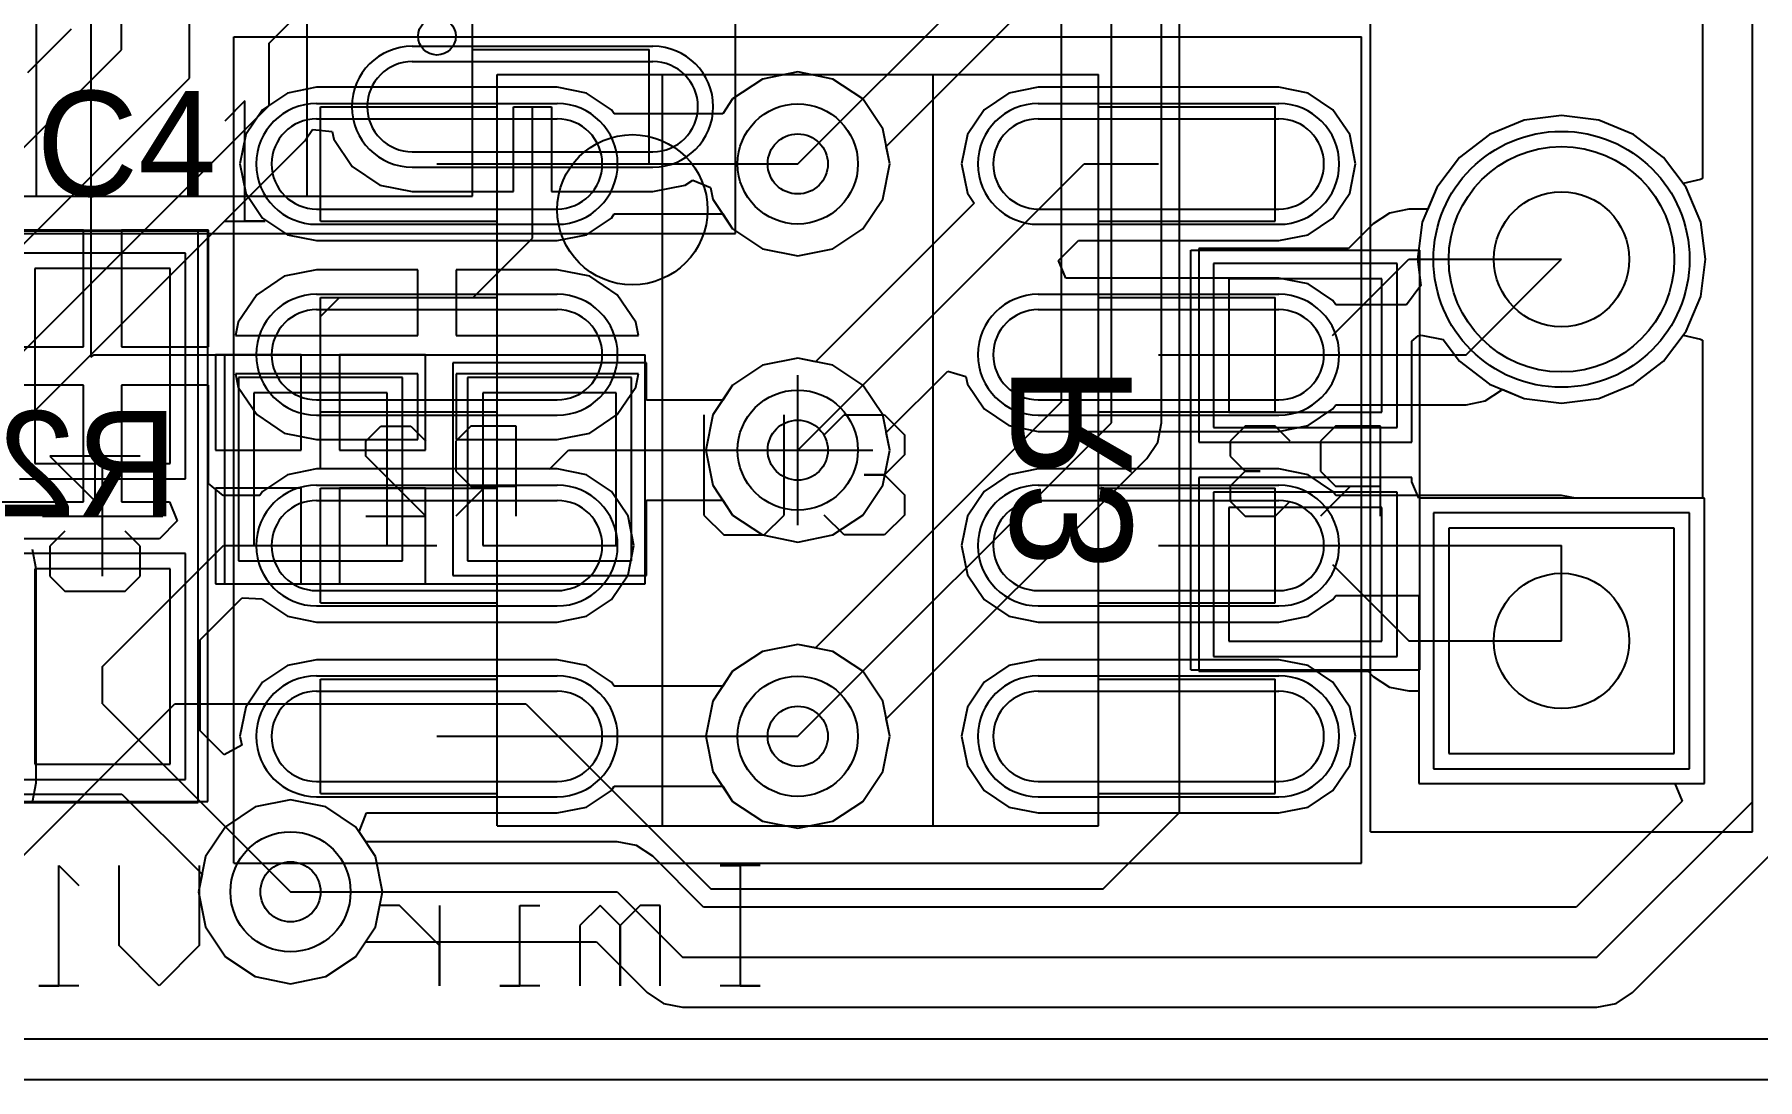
# Model space of a CAD drawing. Header units: millimetres. Extents: x 23.8 to 51.8, y 23.8 to 50.1.
# Drawn here: x 34.55 to 46.01, y 23.75 to 30.71 of the extents above; entities that cross this region are included whole.
import ezdxf

# ---------------------------------------------------------------- set-up
doc = ezdxf.new("R2010")
doc.units = ezdxf.units.MM
for name, color, linetype in [('BottomLayer', 5, 'Continuous'), ('BottomOverlay', 54, 'Continuous'), ('BottomPaste', 16, 'Continuous'), ('BottomSolder', 6, 'Continuous'), ('KeepOutLayer', 6, 'Continuous'), ('Mechanical13', 56, 'Continuous'), ('Mechanical14', 56, 'Continuous'), ('Mechanical15', 56, 'Continuous'), ('MultiLayer', 9, 'Continuous'), ('PadHoleLayer', 156, 'Continuous'), ('TopLayer', 1, 'Continuous'), ('TopOverlay', 2, 'Continuous'), ('TopPaste', 8, 'Continuous'), ('TopSolder', 216, 'Continuous'), ('ViaHoleLayer', 16, 'Continuous')]:
    doc.layers.add(name, color=color, linetype=linetype)

msp = doc.modelspace()

# ---------------------------------------------------------------- linework, layer by layer
at = {"layer": 'BottomLayer'}
for p, q in [((41.71, 28.121), (41.71, 36.665)), ((45.974, 25.599), (45.974, 33.02)), ((35.125, 30.604), (35.125, 32.625)), ((35.579, 30.416), (35.579, 32.377)), ((42.043, 28.121), (42.043, 32.227)), ((39.624, 29.845), (41.256, 31.477)), ((45.641, 31.113), (45.641, 29.748)), ((40.212, 29.962), (41.259, 31.009)), ((41.377, 30.96), (41.377, 28.259)), ((36.109, 30.648), (36.322, 30.861)), ((42.164, 25.527), (42.164, 30.861)), ((34.792, 30.742), (34.5, 30.451)), ((34.12, 29.599), (35.125, 30.604)), ((36.109, 30.234), (36.109, 30.648)), ((37.06, 30.526), (38.66, 30.526)), ((34.3, 29.137), (35.579, 30.416)), ((34.196, 28.321), (36.109, 30.234)), ((37.733, 29.661), (37.733, 30.226)), ((37.733, 30.226), (37.987, 30.226)), ((37.86, 29.351), (37.86, 30.226)), ((37.987, 30.226), (37.987, 29.661)), ((44.704, 30.168), (44.456, 30.136)), ((44.952, 30.136), (44.704, 30.168)), ((36.345, 29.999), (36.396, 30.074)), ((36.396, 30.074), (36.528, 30.061)), ((36.528, 30.061), (36.538, 30.01)), ((44.225, 30.04), (44.026, 29.888)), ((44.456, 30.136), (44.225, 30.04)), ((45.183, 30.04), (44.952, 30.136)), ((45.382, 29.888), (45.183, 30.04)), ((34.432, 28.085), (36.345, 29.999)), ((36.538, 30.01), (36.661, 29.827)), ((37.06, 29.926), (38.66, 29.926)), ((40.236, 29.845), (40.212, 29.962)), ((36.661, 29.827), (36.844, 29.704)), ((40.189, 29.611), (40.236, 29.845)), ((44.026, 29.888), (43.874, 29.689)), ((45.514, 29.715), (45.382, 29.888)), ((36.844, 29.704), (37.06, 29.661)), ((38.66, 29.661), (38.876, 29.704)), ((38.876, 29.704), (38.926, 29.737)), ((38.926, 29.737), (39.043, 29.689)), ((39.043, 29.689), (39.059, 29.611)), ((43.874, 29.689), (43.814, 29.543)), ((45.628, 29.741), (45.514, 29.715)), ((45.641, 29.748), (45.628, 29.741)), ((37.06, 29.661), (37.733, 29.661)), ((37.987, 29.661), (38.66, 29.661)), ((39.059, 29.611), (39.191, 29.412)), ((40.057, 29.412), (40.189, 29.611)), ((43.56, 29.518), (43.452, 29.446)), ((43.688, 29.543), (43.56, 29.518)), ((43.814, 29.543), (43.688, 29.543)), ((37.465, 28.956), (37.86, 29.351)), ((39.191, 29.412), (39.39, 29.28)), ((39.858, 29.28), (40.057, 29.412)), ((43.452, 29.446), (43.288, 29.281)), ((39.39, 29.28), (39.624, 29.233)), ((39.624, 29.233), (39.858, 29.28)), ((43.288, 29.281), (42.292, 29.281)), ((42.292, 29.281), (42.292, 27.992)), ((43.18, 28.702), (43.688, 29.21)), ((43.688, 29.21), (44.704, 29.21)), ((43.508, 29.081), (42.492, 29.081)), ((42.492, 29.081), (42.492, 28.192)), ((43.508, 28.192), (43.508, 29.081)), ((36.449, 28.829), (36.576, 28.956)), ((36.576, 28.956), (37.465, 28.956)), ((36.449, 27.813), (36.449, 28.829)), ((43.708, 28.665), (43.75, 28.7)), ((43.708, 27.992), (43.708, 28.665)), ((43.75, 28.7), (43.771, 28.705)), ((43.771, 28.705), (43.916, 28.677)), ((43.916, 28.677), (44.026, 28.532)), ((45.382, 28.532), (45.514, 28.705)), ((45.514, 28.705), (45.628, 28.679)), ((45.628, 28.679), (45.641, 28.672)), ((45.641, 28.672), (45.641, 27.62)), ((36.322, 28.575), (35.751, 28.575)), ((35.751, 28.575), (35.751, 27.94)), ((36.322, 27.94), (36.322, 28.575)), ((37.148, 28.575), (36.576, 28.575)), ((36.576, 28.575), (36.576, 27.94)), ((37.148, 27.94), (37.148, 28.575)), ((39.624, 28.552), (39.39, 28.505)), ((39.858, 28.505), (39.624, 28.552)), ((38.617, 28.521), (37.329, 28.521)), ((37.329, 28.521), (37.329, 27.105)), ((38.617, 28.273), (38.617, 28.521)), ((39.39, 28.505), (39.191, 28.373)), ((40.057, 28.373), (39.858, 28.505)), ((44.026, 28.532), (44.225, 28.38)), ((45.183, 28.38), (45.382, 28.532)), ((36.005, 28.321), (36.005, 27.305)), ((36.894, 28.321), (36.005, 28.321)), ((36.894, 27.305), (36.894, 28.321)), ((37.529, 28.321), (37.529, 27.305)), ((38.417, 28.321), (37.529, 28.321)), ((38.417, 27.305), (38.417, 28.321)), ((39.191, 28.373), (39.125, 28.273)), ((40.189, 28.174), (40.057, 28.373)), ((44.225, 28.38), (44.456, 28.284)), ((44.952, 28.284), (45.183, 28.38)), ((39.125, 28.273), (38.617, 28.273)), ((41.377, 28.259), (39.741, 26.623)), ((44.456, 28.284), (44.704, 28.252)), ((44.704, 28.252), (44.952, 28.284)), ((39.624, 26.035), (41.71, 28.121)), ((40.236, 27.94), (40.189, 28.174)), ((42.018, 27.993), (42.043, 28.121)), ((42.492, 28.192), (43.508, 28.192)), ((41.946, 27.885), (42.018, 27.993)), ((42.292, 27.992), (43.708, 27.992)), ((35.751, 27.94), (36.322, 27.94)), ((36.576, 27.94), (37.148, 27.94)), ((37.973, 27.813), (38.1, 27.94)), ((38.1, 27.94), (39.624, 27.94)), ((40.189, 27.706), (40.236, 27.94)), ((40.212, 26.152), (41.946, 27.885)), ((43.708, 27.757), (42.292, 27.757)), ((42.292, 27.757), (42.292, 26.468)), ((43.708, 27.728), (43.708, 27.757)), ((36.322, 27.686), (35.751, 27.686)), ((35.751, 27.686), (35.751, 27.051)), ((36.322, 27.051), (36.322, 27.686)), ((37.148, 27.686), (36.576, 27.686)), ((36.576, 27.686), (36.576, 27.051)), ((37.148, 27.051), (37.148, 27.686)), ((40.057, 27.507), (40.189, 27.706)), ((43.754, 27.62), (43.708, 27.728)), ((38.617, 27.105), (38.617, 27.607)), ((38.617, 27.607), (39.125, 27.607)), ((39.125, 27.607), (39.191, 27.507)), ((39.191, 27.507), (39.39, 27.375)), ((39.858, 27.375), (40.057, 27.507)), ((43.508, 27.557), (42.492, 27.557)), ((42.492, 27.557), (42.492, 26.668)), ((43.508, 26.668), (43.508, 27.557)), ((45.641, 27.62), (43.754, 27.62)), ((45.454, 27.42), (43.954, 27.42)), ((43.954, 27.42), (43.954, 25.92)), ((45.454, 25.92), (45.454, 27.42)), ((34.558, 27.15), (34.533, 27.278)), ((36.005, 27.305), (36.894, 27.305)), ((37.529, 27.305), (38.417, 27.305)), ((39.39, 27.375), (39.624, 27.328)), ((39.624, 27.328), (39.858, 27.375)), ((43.18, 27.178), (43.688, 26.67)), ((34.558, 25.725), (34.558, 27.15)), ((35.751, 27.051), (36.322, 27.051)), ((36.576, 27.051), (37.148, 27.051)), ((37.329, 27.105), (38.617, 27.105)), ((39.39, 26.6), (39.191, 26.468)), ((39.624, 26.647), (39.39, 26.6)), ((39.741, 26.623), (39.624, 26.647)), ((42.492, 26.668), (43.508, 26.668)), ((43.688, 26.67), (44.704, 26.67)), ((39.191, 26.468), (39.059, 26.269)), ((42.292, 26.468), (43.418, 26.468)), ((43.418, 26.468), (43.452, 26.434)), ((43.452, 26.434), (43.56, 26.362)), ((43.56, 26.362), (43.688, 26.337)), ((34.25, 25.019), (35.481, 26.25)), ((35.481, 26.25), (37.815, 26.25)), ((37.815, 26.25), (39.046, 25.019)), ((39.059, 26.269), (39.012, 26.035)), ((43.688, 26.337), (43.754, 26.337)), ((43.754, 26.337), (43.754, 25.72)), ((40.236, 26.035), (40.212, 26.152)), ((39.012, 26.035), (39.059, 25.801)), ((40.189, 25.801), (40.236, 26.035)), ((43.954, 25.92), (45.454, 25.92)), ((39.059, 25.801), (39.191, 25.602)), ((40.057, 25.602), (40.189, 25.801)), ((34.533, 25.597), (34.558, 25.725)), ((43.754, 25.72), (45.458, 25.72)), ((45.458, 25.72), (45.506, 25.603)), ((36.016, 25.565), (35.817, 25.433)), ((36.25, 25.612), (36.016, 25.565)), ((36.484, 25.565), (36.25, 25.612)), ((36.683, 25.433), (36.484, 25.565)), ((39.191, 25.602), (39.39, 25.47)), ((39.858, 25.47), (40.057, 25.602)), ((45.506, 25.603), (44.802, 24.898)), ((44.94, 24.565), (45.974, 25.599)), ((39.39, 25.47), (39.624, 25.423)), ((39.624, 25.423), (39.858, 25.47)), ((41.656, 25.019), (42.164, 25.527)), ((35.817, 25.433), (35.685, 25.234)), ((36.749, 25.333), (36.683, 25.433)), ((38.423, 25.333), (36.749, 25.333)), ((38.551, 25.308), (38.423, 25.333)), ((45.176, 24.329), (46.21, 25.363)), ((35.685, 25.234), (35.638, 25)), ((38.659, 25.236), (38.551, 25.308)), ((38.996, 24.898), (38.659, 25.236)), ((35.638, 25), (35.685, 24.766)), ((36.25, 25), (38.423, 25)), ((38.423, 25), (38.858, 24.565)), ((39.046, 25.019), (41.656, 25.019)), ((44.802, 24.898), (38.996, 24.898)), ((35.685, 24.766), (35.817, 24.567)), ((36.683, 24.567), (36.749, 24.667)), ((36.749, 24.667), (38.285, 24.667)), ((38.285, 24.667), (38.622, 24.329)), ((35.817, 24.567), (36.016, 24.435)), ((36.484, 24.435), (36.683, 24.567)), ((38.858, 24.565), (44.94, 24.565)), ((36.016, 24.435), (36.25, 24.388)), ((36.25, 24.388), (36.484, 24.435)), ((38.622, 24.329), (38.73, 24.257)), ((45.068, 24.257), (45.176, 24.329)), ((38.73, 24.257), (38.858, 24.232)), ((38.858, 24.232), (44.94, 24.232)), ((44.94, 24.232), (45.068, 24.257)), ((46.606, 24.019), (24.005, 24.019))]:
    msp.add_line(p, q, dxfattribs=at)
for centre, radius in [((39.624, 29.845), 0.4), ((44.704, 29.21), 0.75), ((39.624, 27.94), 0.4), ((39.624, 26.035), 0.4), ((36.25, 25), 0.4)]:
    msp.add_circle(centre, radius, dxfattribs=at)
for centre, start, end in [((37.06, 30.226), 90, 270), ((38.66, 30.226), 270, 90)]:
    msp.add_arc(centre, 0.3, start, end, dxfattribs=at)
at = {"layer": 'BottomOverlay'}
for p, q in [((34.56, 29.631), (34.56, 34.631)), ((36.36, 29.631), (36.36, 34.631)), ((34.56, 29.631), (36.36, 29.631)), ((34.71, 24.375), (34.71, 25.175)), ((34.71, 25.175), (34.843, 25.041)), ((35.11, 24.642), (35.11, 25.175)), ((35.643, 25.175), (35.643, 24.642)), ((39.375, 25.175), (39.108, 25.175)), ((39.108, 25.175), (39.242, 25.175)), ((39.242, 25.175), (39.242, 24.375)), ((36.976, 24.908), (36.842, 24.908)), ((37.109, 24.775), (36.976, 24.908)), ((37.242, 24.908), (37.242, 24.375)), ((37.776, 24.375), (37.776, 24.908)), ((37.776, 24.908), (37.909, 24.908)), ((38.309, 24.908), (38.175, 24.775)), ((38.442, 24.775), (38.309, 24.908)), ((38.575, 24.908), (38.442, 24.775)), ((38.709, 24.908), (38.575, 24.908)), ((38.709, 24.375), (38.709, 24.908)), ((37.242, 24.642), (37.109, 24.775)), ((38.175, 24.775), (38.175, 24.375)), ((38.442, 24.775), (38.442, 24.375)), ((38.442, 24.375), (38.442, 24.775)), ((35.376, 24.375), (35.11, 24.642)), ((35.643, 24.642), (35.376, 24.375)), ((37.242, 24.375), (37.242, 24.642)), ((34.843, 24.375), (34.577, 24.375)), ((34.577, 24.375), (34.71, 24.375)), ((37.909, 24.375), (37.642, 24.375)), ((37.642, 24.375), (37.776, 24.375)), ((39.375, 24.375), (39.108, 24.375)), ((39.242, 24.375), (39.375, 24.375))]:
    msp.add_line(p, q, dxfattribs=at)
at = {"layer": 'BottomPaste'}
for p, q in [((37.06, 30.526), (38.66, 30.526)), ((37.06, 29.926), (38.66, 29.926)), ((43.508, 29.081), (42.492, 29.081)), ((42.492, 29.081), (42.492, 28.192)), ((43.508, 28.192), (43.508, 29.081)), ((36.005, 28.321), (36.005, 27.305)), ((36.894, 28.321), (36.005, 28.321)), ((36.894, 27.305), (36.894, 28.321)), ((37.529, 28.321), (37.529, 27.305)), ((38.417, 28.321), (37.529, 28.321)), ((38.417, 27.305), (38.417, 28.321)), ((42.492, 28.192), (43.508, 28.192)), ((43.508, 27.557), (42.492, 27.557)), ((42.492, 27.557), (42.492, 26.668)), ((43.508, 26.668), (43.508, 27.557)), ((36.005, 27.305), (36.894, 27.305)), ((37.529, 27.305), (38.417, 27.305)), ((42.492, 26.668), (43.508, 26.668))]:
    msp.add_line(p, q, dxfattribs=at)
for centre, start, end in [((37.06, 30.226), 90, 270), ((38.66, 30.226), 270, 90)]:
    msp.add_arc(centre, 0.3, start, end, dxfattribs=at)
at = {"layer": 'BottomSolder'}
for p, q in [((37.06, 30.628), (38.66, 30.628)), ((37.06, 29.824), (38.66, 29.824)), ((43.61, 29.183), (42.39, 29.183)), ((42.39, 29.183), (42.39, 28.091)), ((43.61, 28.091), (43.61, 29.183)), ((35.903, 28.423), (35.903, 27.203)), ((36.995, 28.423), (35.903, 28.423)), ((36.995, 27.203), (36.995, 28.423)), ((37.427, 28.423), (37.427, 27.203)), ((38.519, 28.423), (37.427, 28.423)), ((38.519, 27.203), (38.519, 28.423)), ((42.39, 28.091), (43.61, 28.091)), ((43.61, 27.659), (42.39, 27.659)), ((42.39, 27.659), (42.39, 26.567)), ((43.61, 26.567), (43.61, 27.659)), ((45.556, 27.522), (43.852, 27.522)), ((43.852, 27.522), (43.852, 25.818)), ((45.556, 25.818), (45.556, 27.522)), ((35.903, 27.203), (36.995, 27.203)), ((37.427, 27.203), (38.519, 27.203)), ((42.39, 26.567), (43.61, 26.567)), ((43.852, 25.818), (45.556, 25.818))]:
    msp.add_line(p, q, dxfattribs=at)
msp.add_circle((44.704, 29.21), 0.852, dxfattribs=at)
for centre, start, end in [((37.06, 30.226), 90, 270), ((38.66, 30.226), 270, 90)]:
    msp.add_arc(centre, 0.402, start, end, dxfattribs=at)
at = {"layer": 'KeepOutLayer'}
msp.add_line((23.75, 23.75), (46.875, 23.75), dxfattribs=at)
at = {"layer": 'Mechanical13'}
for p, q in [((37.624, 25.44), (37.624, 30.44)), ((37.624, 30.44), (41.624, 30.44)), ((41.624, 25.44), (41.624, 30.44)), ((35.947, 30.264), (35.814, 30.13)), ((35.947, 29.464), (35.947, 30.264)), ((36.449, 30.226), (37.624, 30.226)), ((36.449, 29.464), (36.449, 30.226)), ((41.624, 30.226), (42.799, 30.226)), ((42.799, 29.464), (42.799, 30.226)), ((35.814, 29.464), (36.081, 29.464)), ((36.081, 29.464), (35.947, 29.464)), ((36.449, 29.464), (37.624, 29.464)), ((41.624, 29.464), (42.799, 29.464)), ((34.365, 29.405), (35.635, 29.405)), ((35.635, 25.595), (35.635, 29.405)), ((36.449, 28.194), (36.449, 28.956)), ((36.449, 28.956), (37.624, 28.956)), ((41.624, 28.956), (42.799, 28.956)), ((42.799, 28.194), (42.799, 28.956)), ((36.449, 28.194), (37.624, 28.194)), ((41.624, 28.194), (42.799, 28.194)), ((39, 28.175), (39, 27.508)), ((39.533, 27.508), (39.533, 28.175)), ((39.8, 28.041), (39.933, 28.175)), ((39.933, 28.175), (40.2, 28.175)), ((40.2, 28.175), (40.333, 28.041)), ((34.95, 27.6), (34.95, 28)), ((40.333, 28.041), (40.333, 27.908)), ((35.25, 27.9), (34.65, 27.9)), ((34.65, 27.9), (34.95, 27.6)), ((40.333, 27.908), (40.2, 27.775)), ((40.2, 27.775), (40.066, 27.775)), ((40.066, 27.775), (40.2, 27.775)), ((40.2, 27.775), (40.333, 27.642)), ((36.449, 26.924), (36.449, 27.686)), ((36.449, 27.686), (37.624, 27.686)), ((40.333, 27.642), (40.333, 27.508)), ((41.624, 27.686), (42.799, 27.686)), ((42.799, 26.924), (42.799, 27.686)), ((39, 27.508), (39.133, 27.375)), ((39.4, 27.375), (39.533, 27.508)), ((39.933, 27.375), (39.8, 27.508)), ((40.333, 27.508), (40.2, 27.375)), ((34.75, 27.4), (34.65, 27.3)), ((35.25, 27.3), (35.15, 27.4)), ((34.65, 27.3), (34.65, 27.1)), ((35.25, 27.1), (35.25, 27.3)), ((39.133, 27.375), (39.4, 27.375)), ((40.2, 27.375), (39.933, 27.375)), ((34.65, 27.1), (34.75, 27)), ((35.15, 27), (35.25, 27.1)), ((34.75, 27), (35.15, 27)), ((36.449, 26.924), (37.624, 26.924)), ((41.624, 26.924), (42.799, 26.924)), ((36.449, 25.654), (36.449, 26.416)), ((36.449, 26.416), (37.624, 26.416)), ((41.624, 26.416), (42.799, 26.416)), ((42.799, 25.654), (42.799, 26.416)), ((34.365, 25.595), (35.635, 25.595)), ((36.449, 25.654), (37.624, 25.654)), ((41.624, 25.654), (42.799, 25.654)), ((37.624, 25.44), (41.624, 25.44)), ((23.75, 23.75), (46.875, 23.75))]:
    msp.add_line(p, q, dxfattribs=at)
msp.add_circle((38.524, 29.54), 0.5, dxfattribs=at)
at = {"layer": 'Mechanical14'}
for p, q in [((37.46, 29.631), (37.46, 34.631)), ((37.46, 30.607), (38.635, 30.607)), ((38.635, 29.845), (38.635, 30.607)), ((37.46, 29.845), (38.635, 29.845)), ((33.46, 29.631), (37.46, 29.631)), ((42.238, 29.272), (43.762, 29.272)), ((42.238, 26.478), (42.238, 29.272)), ((43.762, 26.478), (43.762, 29.272)), ((35.814, 28.575), (38.608, 28.575)), ((35.814, 27.051), (35.814, 28.575)), ((38.608, 27.051), (38.608, 28.575)), ((36.75, 28), (36.85, 28.1)), ((36.85, 28.1), (37.05, 28.1)), ((37.05, 28.1), (37.15, 28)), ((37.45, 28.1), (37.35, 28)), ((37.75, 28.1), (37.45, 28.1)), ((37.75, 27.5), (37.75, 28.1)), ((42.6, 28.1), (42.5, 28)), ((42.8, 28.1), (42.6, 28.1)), ((42.9, 28), (42.8, 28.1)), ((43.2, 28.1), (43.1, 28)), ((43.5, 28.1), (43.2, 28.1)), ((43.5, 27.5), (43.5, 28.1)), ((36.75, 27.9), (36.75, 28)), ((37.35, 28), (37.35, 27.8)), ((42.5, 28), (42.5, 27.9)), ((43.1, 28), (43.1, 27.8)), ((37.15, 27.5), (36.75, 27.9)), ((42.5, 27.9), (42.6, 27.8)), ((37.35, 27.8), (37.45, 27.7)), ((42.6, 27.8), (42.5, 27.7)), ((42.6, 27.8), (42.7, 27.8)), ((42.7, 27.8), (42.6, 27.8)), ((43.1, 27.8), (43.2, 27.7)), ((37.55, 27.7), (37.35, 27.5)), ((37.45, 27.7), (37.75, 27.7)), ((42.5, 27.7), (42.5, 27.6)), ((43.3, 27.7), (43.1, 27.5)), ((43.2, 27.7), (43.5, 27.7)), ((42.5, 27.6), (42.6, 27.5)), ((42.8, 27.5), (42.9, 27.6)), ((36.75, 27.5), (37.15, 27.5)), ((42.6, 27.5), (42.8, 27.5)), ((35.814, 27.051), (38.608, 27.051)), ((42.238, 26.478), (43.762, 26.478)), ((34.71, 24.375), (34.71, 25.175)), ((34.71, 25.175), (34.843, 25.041)), ((35.11, 24.642), (35.11, 25.175)), ((35.643, 25.175), (35.643, 24.642)), ((39.375, 25.175), (39.108, 25.175)), ((39.108, 25.175), (39.242, 25.175)), ((39.242, 25.175), (39.242, 24.375)), ((36.976, 24.908), (36.842, 24.908)), ((37.109, 24.775), (36.976, 24.908)), ((37.242, 24.908), (37.242, 24.375)), ((37.776, 24.375), (37.776, 24.908)), ((37.776, 24.908), (37.909, 24.908)), ((38.309, 24.908), (38.175, 24.775)), ((38.442, 24.775), (38.309, 24.908)), ((38.575, 24.908), (38.442, 24.775)), ((38.709, 24.908), (38.575, 24.908)), ((38.709, 24.375), (38.709, 24.908)), ((37.242, 24.642), (37.109, 24.775)), ((38.175, 24.775), (38.175, 24.375)), ((38.442, 24.775), (38.442, 24.375)), ((38.442, 24.375), (38.442, 24.775)), ((35.376, 24.375), (35.11, 24.642)), ((35.643, 24.642), (35.376, 24.375)), ((37.242, 24.375), (37.242, 24.642)), ((34.843, 24.375), (34.577, 24.375)), ((34.577, 24.375), (34.71, 24.375)), ((37.909, 24.375), (37.642, 24.375)), ((37.642, 24.375), (37.776, 24.375)), ((39.375, 24.375), (39.108, 24.375)), ((39.242, 24.375), (39.375, 24.375)), ((23.75, 23.75), (46.875, 23.75))]:
    msp.add_line(p, q, dxfattribs=at)
at = {"layer": 'Mechanical15'}
for p, q in [((39.21, 29.381), (39.21, 34.881)), ((35.874, 25.19), (35.874, 30.69)), ((35.874, 30.69), (43.374, 30.69)), ((43.374, 25.19), (43.374, 30.69)), ((31.71, 29.381), (39.21, 29.381)), ((34.3, 29.4), (35.7, 29.4)), ((35.7, 25.6), (35.7, 29.4)), ((39.624, 27.44), (39.624, 28.44)), ((35, 27.1), (35, 27.9)), ((39.124, 27.94), (40.124, 27.94)), ((34.6, 27.5), (35.4, 27.5)), ((34.3, 25.6), (35.7, 25.6)), ((35.874, 25.19), (43.374, 25.19))]:
    msp.add_line(p, q, dxfattribs=at)
at = {"layer": 'MultiLayer'}
for p, q in [((45.454, 27.42), (43.954, 27.42)), ((43.954, 27.42), (43.954, 25.92)), ((45.454, 25.92), (45.454, 27.42)), ((43.954, 25.92), (45.454, 25.92))]:
    msp.add_line(p, q, dxfattribs=at)
for centre, radius in [((39.624, 29.845), 0.4), ((44.704, 29.21), 0.75), ((39.624, 27.94), 0.4), ((39.624, 26.035), 0.4), ((36.25, 25), 0.4)]:
    msp.add_circle(centre, radius, dxfattribs=at)
at = {"layer": 'PadHoleLayer'}
for centre in [(44.704, 29.21), (44.704, 26.67)]:
    msp.add_circle(centre, 0.45, dxfattribs=at)
at = {"layer": 'TopLayer'}
for p, q in [((34.925, 28.559), (34.925, 30.861)), ((39.39, 30.41), (39.191, 30.278)), ((39.624, 30.457), (39.39, 30.41)), ((39.858, 30.41), (39.624, 30.457)), ((40.057, 30.278), (39.858, 30.41)), ((36.229, 30.316), (36.064, 30.205)), ((36.424, 30.355), (36.229, 30.316)), ((38.024, 30.355), (36.424, 30.355)), ((38.219, 30.316), (38.024, 30.355)), ((38.384, 30.205), (38.219, 30.316)), ((39.191, 30.278), (39.125, 30.178)), ((40.189, 30.079), (40.057, 30.278)), ((41.029, 30.316), (40.864, 30.205)), ((41.224, 30.355), (41.029, 30.316)), ((42.824, 30.355), (41.224, 30.355)), ((43.019, 30.316), (42.824, 30.355)), ((43.184, 30.205), (43.019, 30.316)), ((36.064, 30.205), (35.953, 30.04)), ((36.424, 30.145), (38.024, 30.145)), ((38.403, 30.178), (38.384, 30.205)), ((39.125, 30.178), (38.403, 30.178)), ((40.864, 30.205), (40.753, 30.04)), ((41.224, 30.145), (42.824, 30.145)), ((43.295, 30.04), (43.184, 30.205)), ((44.704, 30.168), (44.456, 30.136)), ((44.952, 30.136), (44.704, 30.168)), ((35.953, 30.04), (35.914, 29.845)), ((40.236, 29.845), (40.189, 30.079)), ((40.753, 30.04), (40.714, 29.845)), ((43.334, 29.845), (43.295, 30.04)), ((44.225, 30.04), (44.026, 29.888)), ((44.456, 30.136), (44.225, 30.04)), ((45.183, 30.04), (44.952, 30.136)), ((45.382, 29.888), (45.183, 30.04)), ((35.914, 29.845), (35.953, 29.65)), ((37.224, 29.845), (39.624, 29.845)), ((39.624, 27.94), (41.529, 29.845)), ((40.189, 29.611), (40.236, 29.845)), ((40.714, 29.845), (40.753, 29.65)), ((41.529, 29.845), (42.024, 29.845)), ((43.295, 29.65), (43.334, 29.845)), ((44.026, 29.888), (43.874, 29.689)), ((45.534, 29.689), (45.382, 29.888)), ((43.874, 29.689), (43.778, 29.458)), ((45.63, 29.458), (45.534, 29.689)), ((35.953, 29.65), (36.064, 29.485)), ((40.797, 29.584), (39.741, 28.528)), ((40.057, 29.412), (40.189, 29.611)), ((40.753, 29.65), (40.797, 29.584)), ((43.184, 29.485), (43.295, 29.65)), ((36.064, 29.485), (36.229, 29.374)), ((36.424, 29.545), (38.024, 29.545)), ((38.219, 29.374), (38.384, 29.485)), ((38.384, 29.485), (38.403, 29.512)), ((38.403, 29.512), (39.125, 29.512)), ((39.125, 29.512), (39.191, 29.412)), ((41.224, 29.545), (42.824, 29.545)), ((43.019, 29.374), (43.184, 29.485)), ((43.778, 29.458), (43.746, 29.21)), ((45.662, 29.21), (45.63, 29.458)), ((34.873, 29.404), (34.296, 29.404)), ((34.873, 28.627), (34.873, 29.404)), ((35.704, 29.404), (35.127, 29.404)), ((35.127, 29.404), (35.127, 28.627)), ((35.704, 28.627), (35.704, 29.404)), ((36.229, 29.374), (36.424, 29.335)), ((38.024, 29.335), (38.219, 29.374)), ((39.191, 29.412), (39.39, 29.28)), ((39.858, 29.28), (40.057, 29.412)), ((42.824, 29.335), (43.019, 29.374)), ((36.424, 29.335), (38.024, 29.335)), ((39.39, 29.28), (39.624, 29.233)), ((39.624, 29.233), (39.858, 29.28)), ((41.358, 29.202), (41.491, 29.335)), ((41.491, 29.335), (42.824, 29.335)), ((35.45, 29.15), (34.55, 29.15)), ((34.55, 29.15), (34.55, 27.85)), ((35.45, 27.85), (35.45, 29.15)), ((36.424, 29.14), (36.208, 29.097)), ((37.097, 29.14), (36.424, 29.14)), ((37.097, 28.702), (37.097, 29.14)), ((38.024, 29.14), (37.351, 29.14)), ((37.351, 29.14), (37.351, 28.702)), ((38.24, 29.097), (38.024, 29.14)), ((41.406, 29.085), (41.358, 29.202)), ((43.746, 29.21), (43.769, 29.035)), ((44.069, 28.575), (44.704, 29.21)), ((45.63, 28.962), (45.662, 29.21)), ((36.208, 29.097), (36.025, 28.974)), ((38.423, 28.974), (38.24, 29.097)), ((42.824, 29.085), (41.406, 29.085)), ((43.019, 29.046), (42.824, 29.085)), ((43.184, 28.935), (43.019, 29.046)), ((43.769, 29.035), (43.674, 28.908)), ((36.025, 28.974), (35.902, 28.791)), ((38.546, 28.791), (38.423, 28.974)), ((43.203, 28.908), (43.184, 28.935)), ((43.674, 28.908), (43.203, 28.908)), ((45.534, 28.731), (45.63, 28.962)), ((35.902, 28.791), (35.884, 28.702)), ((36.424, 28.875), (38.024, 28.875)), ((38.564, 28.702), (38.546, 28.791)), ((41.224, 28.875), (42.824, 28.875)), ((35.884, 28.702), (37.097, 28.702)), ((37.351, 28.702), (38.564, 28.702)), ((45.382, 28.532), (45.534, 28.731)), ((34.296, 28.627), (34.873, 28.627)), ((34.925, 28.559), (34.941, 28.575)), ((34.941, 28.575), (37.224, 28.575)), ((35.127, 28.627), (35.704, 28.627)), ((39.624, 28.552), (39.39, 28.505)), ((39.741, 28.528), (39.624, 28.552)), ((42.024, 28.575), (44.069, 28.575)), ((37.097, 28.448), (35.884, 28.448)), ((35.884, 28.448), (35.902, 28.359)), ((37.097, 28.01), (37.097, 28.448)), ((38.564, 28.448), (37.351, 28.448)), ((37.351, 28.448), (37.351, 28.01)), ((38.546, 28.359), (38.564, 28.448)), ((39.39, 28.505), (39.191, 28.373)), ((40.212, 28.057), (40.622, 28.466)), ((40.622, 28.466), (40.743, 28.429)), ((40.743, 28.429), (40.753, 28.38)), ((45.183, 28.38), (45.382, 28.532)), ((34.873, 28.373), (34.296, 28.373)), ((34.873, 27.596), (34.873, 28.373)), ((35.704, 28.373), (35.127, 28.373)), ((35.127, 28.373), (35.127, 27.596)), ((35.704, 27.718), (35.704, 28.373)), ((35.902, 28.359), (36.025, 28.176)), ((38.423, 28.176), (38.546, 28.359)), ((39.191, 28.373), (39.059, 28.174)), ((40.753, 28.38), (40.864, 28.215)), ((44.197, 28.267), (44.305, 28.339)), ((44.305, 28.339), (44.31, 28.345)), ((44.31, 28.345), (44.456, 28.284)), ((44.952, 28.284), (45.183, 28.38)), ((36.424, 28.275), (38.024, 28.275)), ((40.864, 28.215), (41.029, 28.104)), ((41.224, 28.275), (42.824, 28.275)), ((43.019, 28.104), (43.184, 28.215)), ((43.184, 28.215), (43.203, 28.242)), ((43.203, 28.242), (44.069, 28.242)), ((44.069, 28.242), (44.197, 28.267)), ((44.456, 28.284), (44.704, 28.252)), ((44.704, 28.252), (44.952, 28.284)), ((36.025, 28.176), (36.208, 28.053)), ((38.24, 28.053), (38.423, 28.176)), ((39.059, 28.174), (39.012, 27.94)), ((41.029, 28.104), (41.224, 28.065)), ((42.824, 28.065), (43.019, 28.104)), ((36.208, 28.053), (36.424, 28.01)), ((36.424, 28.01), (37.097, 28.01)), ((37.351, 28.01), (38.024, 28.01)), ((38.024, 28.01), (38.24, 28.053)), ((40.236, 27.94), (40.212, 28.057)), ((41.224, 28.065), (42.824, 28.065)), ((39.012, 27.94), (39.059, 27.706)), ((40.189, 27.706), (40.236, 27.94)), ((34.55, 27.85), (35.45, 27.85)), ((36.229, 27.776), (36.064, 27.665)), ((36.424, 27.815), (36.229, 27.776)), ((38.024, 27.815), (36.424, 27.815)), ((38.219, 27.776), (38.024, 27.815)), ((38.384, 27.665), (38.219, 27.776)), ((41.029, 27.776), (40.864, 27.665)), ((41.224, 27.815), (41.029, 27.776)), ((42.824, 27.815), (41.224, 27.815)), ((43.019, 27.776), (42.824, 27.815)), ((43.184, 27.665), (43.019, 27.776)), ((35.802, 27.638), (35.704, 27.718)), ((35.805, 27.638), (35.802, 27.638)), ((36.045, 27.638), (35.805, 27.638)), ((36.064, 27.665), (36.045, 27.638)), ((38.495, 27.5), (38.384, 27.665)), ((39.059, 27.706), (39.191, 27.507)), ((40.057, 27.507), (40.189, 27.706)), ((40.864, 27.665), (40.753, 27.5)), ((43.203, 27.638), (43.184, 27.665)), ((44.704, 27.638), (43.203, 27.638)), ((44.797, 27.62), (44.704, 27.638)), ((34.296, 27.596), (34.873, 27.596)), ((35.127, 27.596), (35.445, 27.596)), ((35.445, 27.596), (35.497, 27.469)), ((36.424, 27.605), (38.024, 27.605)), ((39.191, 27.507), (39.39, 27.375)), ((39.858, 27.375), (40.057, 27.507)), ((41.224, 27.605), (42.824, 27.605)), ((45.654, 27.62), (44.797, 27.62)), ((45.654, 25.72), (45.654, 27.62)), ((35.497, 27.469), (35.378, 27.35)), ((38.534, 27.305), (38.495, 27.5)), ((40.753, 27.5), (40.714, 27.305)), ((45.454, 27.42), (43.954, 27.42)), ((43.954, 27.42), (43.954, 25.92)), ((45.454, 25.92), (45.454, 27.42)), ((35.378, 27.35), (34.35, 27.35)), ((35, 26.5), (35.805, 27.305)), ((35.805, 27.305), (37.224, 27.305)), ((38.495, 27.11), (38.534, 27.305)), ((39.39, 27.375), (39.624, 27.328)), ((39.624, 27.328), (39.858, 27.375)), ((40.714, 27.305), (40.753, 27.11)), ((42.024, 27.305), (44.704, 27.305)), ((44.704, 26.67), (44.704, 27.305)), ((35.45, 27.15), (34.55, 27.15)), ((34.55, 27.15), (34.55, 25.85)), ((35.45, 25.85), (35.45, 27.15)), ((38.384, 26.945), (38.495, 27.11)), ((40.753, 27.11), (40.864, 26.945)), ((35.65, 26.678), (35.929, 26.957)), ((35.929, 26.957), (36.061, 26.949)), ((36.061, 26.949), (36.064, 26.945)), ((36.064, 26.945), (36.229, 26.834)), ((36.424, 27.005), (38.024, 27.005)), ((38.219, 26.834), (38.384, 26.945)), ((40.864, 26.945), (41.029, 26.834)), ((41.224, 27.005), (42.824, 27.005)), ((43.019, 26.834), (43.184, 26.945)), ((43.184, 26.945), (43.203, 26.972)), ((43.203, 26.972), (43.754, 26.972)), ((43.754, 26.972), (43.754, 25.72)), ((36.229, 26.834), (36.424, 26.795)), ((38.024, 26.795), (38.219, 26.834)), ((41.029, 26.834), (41.224, 26.795)), ((42.824, 26.795), (43.019, 26.834)), ((36.424, 26.795), (38.024, 26.795)), ((41.224, 26.795), (42.824, 26.795)), ((35.65, 26.072), (35.65, 26.678)), ((39.39, 26.6), (39.191, 26.468)), ((39.624, 26.647), (39.39, 26.6)), ((39.858, 26.6), (39.624, 26.647)), ((40.057, 26.468), (39.858, 26.6)), ((35, 26.25), (35, 26.5)), ((36.229, 26.506), (36.064, 26.395)), ((36.424, 26.545), (36.229, 26.506)), ((38.024, 26.545), (36.424, 26.545)), ((38.219, 26.506), (38.024, 26.545)), ((38.384, 26.395), (38.219, 26.506)), ((41.029, 26.506), (40.864, 26.395)), ((41.224, 26.545), (41.029, 26.506)), ((42.824, 26.545), (41.224, 26.545)), ((43.019, 26.506), (42.824, 26.545)), ((43.184, 26.395), (43.019, 26.506)), ((36.064, 26.395), (35.953, 26.23)), ((38.403, 26.368), (38.384, 26.395)), ((39.125, 26.368), (38.403, 26.368)), ((39.191, 26.468), (39.125, 26.368)), ((40.189, 26.269), (40.057, 26.468)), ((40.864, 26.395), (40.753, 26.23)), ((43.295, 26.23), (43.184, 26.395)), ((35, 26.25), (36.25, 25)), ((36.424, 26.335), (38.024, 26.335)), ((40.236, 26.035), (40.189, 26.269)), ((41.224, 26.335), (42.824, 26.335)), ((35.953, 26.23), (35.914, 26.035)), ((40.753, 26.23), (40.714, 26.035)), ((43.334, 26.035), (43.295, 26.23)), ((35.809, 25.912), (35.65, 26.072)), ((35.914, 26.035), (35.926, 25.975)), ((37.224, 26.035), (39.624, 26.035)), ((40.189, 25.801), (40.236, 26.035)), ((40.714, 26.035), (40.753, 25.84)), ((43.295, 25.84), (43.334, 26.035)), ((35.926, 25.975), (35.809, 25.912)), ((43.954, 25.92), (45.454, 25.92)), ((34.55, 25.85), (35.45, 25.85)), ((40.057, 25.602), (40.189, 25.801)), ((40.753, 25.84), (40.864, 25.675)), ((43.184, 25.675), (43.295, 25.84)), ((36.424, 25.735), (38.024, 25.735)), ((38.219, 25.564), (38.384, 25.675)), ((38.384, 25.675), (38.403, 25.702)), ((38.403, 25.702), (39.125, 25.702)), ((39.125, 25.702), (39.191, 25.602)), ((40.864, 25.675), (41.029, 25.564)), ((41.224, 25.735), (42.824, 25.735)), ((43.019, 25.564), (43.184, 25.675)), ((43.754, 25.72), (45.654, 25.72)), ((34.35, 25.65), (35.128, 25.65)), ((35.128, 25.65), (35.662, 25.117)), ((38.024, 25.525), (38.219, 25.564)), ((39.191, 25.602), (39.39, 25.47)), ((39.858, 25.47), (40.057, 25.602)), ((41.029, 25.564), (41.224, 25.525)), ((42.824, 25.525), (43.019, 25.564)), ((36.706, 25.398), (36.755, 25.525)), ((36.755, 25.525), (38.024, 25.525)), ((39.39, 25.47), (39.624, 25.423)), ((39.624, 25.423), (39.858, 25.47)), ((41.224, 25.525), (42.824, 25.525)), ((36.815, 25.234), (36.706, 25.398)), ((36.862, 25), (36.815, 25.234)), ((35.662, 25.117), (35.638, 25)), ((35.638, 25), (35.685, 24.766)), ((36.815, 24.766), (36.862, 25)), ((35.685, 24.766), (35.817, 24.567)), ((36.683, 24.567), (36.815, 24.766)), ((35.817, 24.567), (36.016, 24.435)), ((36.484, 24.435), (36.683, 24.567)), ((36.016, 24.435), (36.25, 24.388)), ((36.25, 24.388), (36.484, 24.435)), ((46.606, 24.019), (24.005, 24.019))]:
    msp.add_line(p, q, dxfattribs=at)
for centre, radius in [((39.624, 29.845), 0.4), ((44.704, 29.21), 0.75), ((39.624, 27.94), 0.4), ((39.624, 26.035), 0.4), ((36.25, 25), 0.4)]:
    msp.add_circle(centre, radius, dxfattribs=at)
for centre, start, end in [((36.424, 29.845), 90, 270), ((38.024, 29.845), 270, 90), ((41.224, 29.845), 90, 270), ((42.824, 29.845), 270, 90), ((36.424, 28.575), 90, 270), ((38.024, 28.575), 270, 90), ((41.224, 28.575), 90, 270), ((42.824, 28.575), 270, 90), ((36.424, 27.305), 90, 270), ((38.024, 27.305), 270, 90), ((41.224, 27.305), 90, 270), ((42.824, 27.305), 270, 90), ((36.424, 26.035), 90, 270), ((38.024, 26.035), 270, 90), ((41.224, 26.035), 90, 270), ((42.824, 26.035), 270, 90)]:
    msp.add_arc(centre, 0.3, start, end, dxfattribs=at)
at = {"layer": 'TopOverlay'}
for p, q in [((43.434, 25.4), (43.434, 43.18)), ((45.974, 25.4), (45.974, 43.18)), ((38.724, 25.44), (38.724, 30.44)), ((38.724, 30.44), (40.524, 30.44)), ((40.524, 25.44), (40.524, 30.44)), ((38.724, 25.44), (40.524, 25.44)), ((43.434, 25.4), (45.974, 25.4))]:
    msp.add_line(p, q, dxfattribs=at)
msp.add_circle((37.224, 30.695), 0.125, dxfattribs=at)
at = {"layer": 'TopPaste'}
for p, q in [((36.424, 30.145), (38.024, 30.145)), ((41.224, 30.145), (42.824, 30.145)), ((36.424, 29.545), (38.024, 29.545)), ((41.224, 29.545), (42.824, 29.545)), ((35.45, 29.15), (34.55, 29.15)), ((34.55, 29.15), (34.55, 27.85)), ((35.45, 27.85), (35.45, 29.15)), ((36.424, 28.875), (38.024, 28.875)), ((41.224, 28.875), (42.824, 28.875)), ((36.424, 28.275), (38.024, 28.275)), ((41.224, 28.275), (42.824, 28.275)), ((34.55, 27.85), (35.45, 27.85)), ((36.424, 27.605), (38.024, 27.605)), ((41.224, 27.605), (42.824, 27.605)), ((35.45, 27.15), (34.55, 27.15)), ((34.55, 27.15), (34.55, 25.85)), ((35.45, 25.85), (35.45, 27.15)), ((36.424, 27.005), (38.024, 27.005)), ((41.224, 27.005), (42.824, 27.005)), ((36.424, 26.335), (38.024, 26.335)), ((41.224, 26.335), (42.824, 26.335)), ((34.55, 25.85), (35.45, 25.85)), ((36.424, 25.735), (38.024, 25.735)), ((41.224, 25.735), (42.824, 25.735))]:
    msp.add_line(p, q, dxfattribs=at)
for centre, start, end in [((36.424, 29.845), 90, 270), ((38.024, 29.845), 270, 90), ((41.224, 29.845), 90, 270), ((42.824, 29.845), 270, 90), ((36.424, 28.575), 90, 270), ((38.024, 28.575), 270, 90), ((41.224, 28.575), 90, 270), ((42.824, 28.575), 270, 90), ((36.424, 27.305), 90, 270), ((38.024, 27.305), 270, 90), ((41.224, 27.305), 90, 270), ((42.824, 27.305), 270, 90), ((36.424, 26.035), 90, 270), ((38.024, 26.035), 270, 90), ((41.224, 26.035), 90, 270), ((42.824, 26.035), 270, 90)]:
    msp.add_arc(centre, 0.3, start, end, dxfattribs=at)
at = {"layer": 'TopSolder'}
for p, q in [((36.424, 30.247), (38.024, 30.247)), ((41.224, 30.247), (42.824, 30.247)), ((36.424, 29.443), (38.024, 29.443)), ((41.224, 29.443), (42.824, 29.443)), ((35.552, 29.252), (34.448, 29.252)), ((35.552, 27.748), (35.552, 29.252)), ((36.424, 28.977), (38.024, 28.977)), ((41.224, 28.977), (42.824, 28.977)), ((36.424, 28.173), (38.024, 28.173)), ((41.224, 28.173), (42.824, 28.173)), ((34.448, 27.748), (35.552, 27.748)), ((36.424, 27.707), (38.024, 27.707)), ((41.224, 27.707), (42.824, 27.707)), ((45.556, 27.522), (43.852, 27.522)), ((43.852, 27.522), (43.852, 25.818)), ((45.556, 25.818), (45.556, 27.522)), ((35.552, 27.252), (34.448, 27.252)), ((35.552, 25.748), (35.552, 27.252)), ((36.424, 26.903), (38.024, 26.903)), ((41.224, 26.903), (42.824, 26.903)), ((36.424, 26.437), (38.024, 26.437)), ((41.224, 26.437), (42.824, 26.437)), ((43.852, 25.818), (45.556, 25.818)), ((34.448, 25.748), (35.552, 25.748)), ((36.424, 25.633), (38.024, 25.633)), ((41.224, 25.633), (42.824, 25.633))]:
    msp.add_line(p, q, dxfattribs=at)
msp.add_circle((44.704, 29.21), 0.852, dxfattribs=at)
for centre, start, end in [((36.424, 29.845), 90, 270), ((38.024, 29.845), 270, 90), ((41.224, 29.845), 90, 270), ((42.824, 29.845), 270, 90), ((36.424, 28.575), 90, 270), ((38.024, 28.575), 270, 90), ((41.224, 28.575), 90, 270), ((42.824, 28.575), 270, 90), ((36.424, 27.305), 90, 270), ((38.024, 27.305), 270, 90), ((41.224, 27.305), 90, 270), ((42.824, 27.305), 270, 90), ((36.424, 26.035), 90, 270), ((38.024, 26.035), 270, 90), ((41.224, 26.035), 90, 270), ((42.824, 26.035), 270, 90)]:
    msp.add_arc(centre, 0.402, start, end, dxfattribs=at)
at = {"layer": 'ViaHoleLayer'}
for centre in [(39.624, 29.845), (39.624, 27.94), (39.624, 26.035), (36.25, 25)]:
    msp.add_circle(centre, 0.2, dxfattribs=at)

# ---------------------------------------------------------------- texts
at = {"layer": 'BottomOverlay', "text_generation_flag": 2}
msp.add_text('R3', height=0.8, rotation=90, dxfattribs=at).set_placement((41.844, 28.51))
msp.add_text('R2', height=0.7, dxfattribs=at).set_placement((35.5, 27.5))
at = {"layer": 'TopOverlay'}
msp.add_text('C4', height=0.7, dxfattribs=at).set_placement((34.56, 29.631))

doc.saveas('drawing.dxf')
